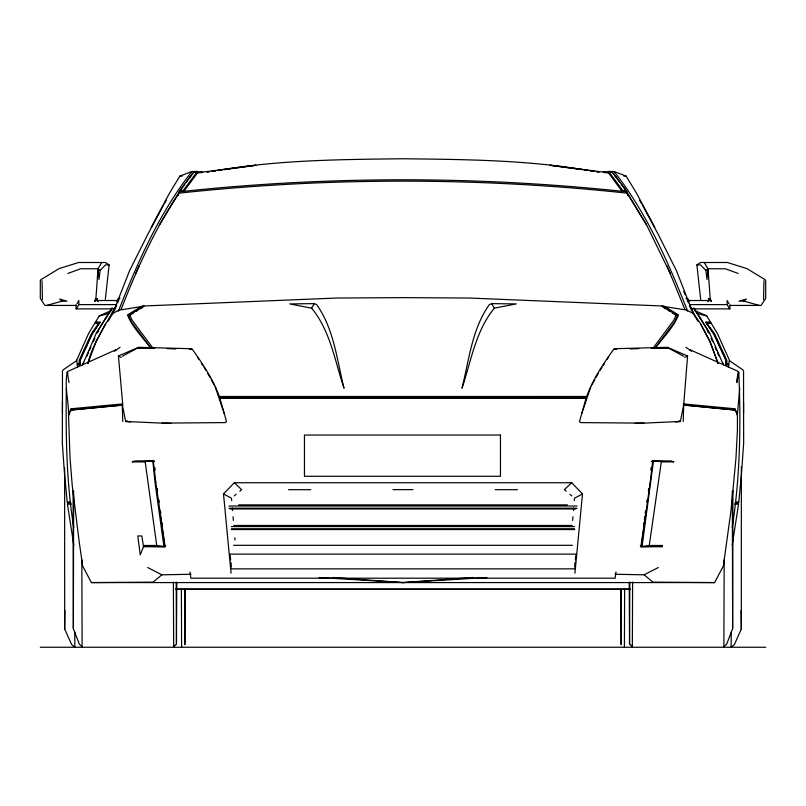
<?xml version="1.0" encoding="UTF-8"?>
<svg xmlns="http://www.w3.org/2000/svg" width="806" height="806" viewBox="0 0 806 806"><rect width="100%" height="100%" fill="white"/><g stroke="black" fill="none" stroke-linecap="round" stroke-linejoin="round"><path stroke-width="1.21" d="M73.094 490.763L73.356 628.68L79.331 644.165L82.121 646.714L81.819 559.807M621.366 589.388L621.144 644.689L620.771 589.388M624.63 589.327L624.408 647.248M724.171 559.807L723.879 646.714L726.669 644.165L732.634 628.68L732.906 490.763M732.332 491.197L732.634 628.68M64.631 467.923L64.681 629.043L71.623 644.598L74.877 647.158L74.746 632.035M176.776 582.516L176.454 644.165L173.653 646.714L173.391 582.093M629.798 582.063L629.546 644.165L632.337 646.714L632.609 582.093M69.004 382.608L67.22 372.13C64.319 386.235 68.56 399.897 68.55 413.962L69.638 414.586M185.219 589.388L184.856 644.689L184.634 589.388M731.254 632.035L731.113 647.158L734.377 644.598L741.308 629.043L741.369 466.684M736.996 382.608L738.77 372.13C741.006 423.885 740.24 476.044 732.231 527.326M64.883 610.495L64.681 629.043M62.445 401.841L62.334 442.947L64.349 471.782L67.2 502.078L68.198 503.015L70.898 503.045M728.412 367.395L728.735 364.685L726.377 365.068L725.924 364.262L726.811 363.607L726.851 360.433L714.59 333.755L705.865 322.138L710.439 322.007L706.751 315.912L694.54 310.431M683.236 421.548L683.7 404.955L687.568 355.99L667.428 347.305L614.071 348.736C603.13 364.171 592.229 380.12 586.113 398.164L579.464 421.669L580.834 422.596L643.903 423.13L680.345 421.488L683.7 404.955L735.274 410.123L737.44 415.1L737.43 429.759L735.999 457.818L730.901 511.357L723.355 566.024L714.6 582.577L91.4 582.577L82.645 566.024L78.988 540.181L72.238 485.464L70.001 457.818L68.56 415.1L71.17 409.942L122.804 405.075L118.432 355.99L138.561 347.305L191.929 348.736C202.87 364.171 213.771 380.12 219.887 398.164L226.536 421.669L225.166 422.596L162.097 423.13L125.655 421.488L122.2 403.937L71.14 408.783L68.55 413.962M726.035 360.665L725.924 364.262L728.181 364.131L728.725 365.017M736.362 414.586L737.45 413.962L739.727 388.331M173.653 646.714L173.713 644.78M73.356 628.68L73.668 491.197M77.588 367.395L77.265 364.685L79.623 365.068L79.814 360.453L92.096 333.775L100.135 322.138L95.561 322.007L99.249 315.912L111.46 310.431M76.62 360.363L88.64 333.402L95.561 322.007M101.758 262.504L98.02 268.761L95.964 297.797L94.765 301.162L96.801 300.225L97.516 298.855L95.763 298.835M572.653 520.464L572.955 516.757M573.469 510.571L573.681 508.102M574.295 500.687L574.497 498.219L582.496 493.917L571.686 482.734L234.314 482.734L223.504 493.917L231.06 573.177M582.496 493.917L574.94 573.177M704.243 262.504L707.98 268.761L707.033 279.481L705.855 270.393L700.525 264.912L696.878 264.912L700.666 299.379M735.102 503.045L737.802 503.025L738.8 502.078L741.641 471.782L743.666 442.947L743.555 401.841M650.855 470.14L651.107 467.661M650.2 482.502L652.759 460.367M653.475 460.951L642.06 546.438L649.263 545.481L661.283 461.898L660.87 461.314L653.475 460.951L651.742 461.485M574.537 567.051L575.071 562.346M575.333 559.999L575.877 555.294M76.046 305.434L44.924 305.434L40.3 298.391L40.3 280.69L40.864 279.702L59.1 268.6L78.656 262.494L105.415 262.504L109.122 264.912L105.334 299.379M109.122 264.912L105.455 264.912L100.146 270.393L98.967 279.481L98.02 268.761L80.64 268.761L67.825 273.476M615.975 572.008L615.159 578.194L190.841 578.194L190.025 572.008M710.439 322.007L717.36 333.402L729.37 360.091L728.866 363.909L726.811 363.607M737.802 503.015L738.568 504.143L732.201 545.168M643.52 525.371L643.863 522.943M644.377 519.306L644.719 516.888M645.223 513.251L645.566 510.833M646.795 502.209L647.137 499.74M648.367 491.126L648.719 488.658M646.11 510.843L640.871 546.659M650.14 482.512L641.375 546.428L640.558 546.438M99.249 315.912L109.485 313.403M736.513 382.084L738.316 371.475L689.553 349.522M178.328 195.505L178.922 191.808L183.929 191.294C329.352 175.97 476.648 175.97 622.071 191.294L627.078 191.808L627.673 195.505M164.847 547.012L143.841 546.599L144.153 545.481L157.049 545.481M82.665 364.735L96.196 333.402L112.185 307.922L96.337 333.301M82.776 364.685L83.552 362.357M763.554 299.59L763.947 280.69M583.201 409.408L590.798 386.84M87.834 363.435C92.902 343.064 105.374 326.148 114.613 307.862M87.914 363.486L96.126 341.462L105.405 324.012M581.559 413.861L582.809 410.597M113.253 312.275L129.484 270.856L147.82 234.274L163.89 204.502M143.508 546.659L140.254 554.86L137.776 535.919L141.836 535.99L143.508 546.659L144.153 545.481M117.323 301.162L118.23 298.935L116.89 300.93M114.361 310.814L116.679 305.111M117.605 302.824L118.996 299.399M100.135 322.138L92.186 334.037L80.469 359.557M118.361 311.217C137.685 262.282 159.155 213.157 191.858 171.517L197.843 171.376M121.112 309.474C138.078 265.789 157.795 222.758 184.725 184.252M135.579 273.788L139.025 265.758M163.93 546.438L155.044 482.502L152.878 461.485L152.525 460.951L145.12 461.314L156.737 545.481L163.93 546.438L165.673 545.904L164.162 545.904M86.907 356.111L88.418 352.776M89.416 350.56L90.917 347.215M93.415 341.653L94.917 338.319M151.125 227.473L169.3 193.49L179.919 176.051L191.858 171.517M77.275 365.017L77.819 364.131L80.076 364.262L79.965 360.665M585.801 398.073L586.677 396.481L219.323 396.481L220.189 398.073L238.395 398.204L586.113 398.164L220.189 398.073M591.947 384.754L594.838 379.545M595.987 377.46L598.294 373.299M79.623 365.068L80.076 364.262L79.189 363.607L77.134 363.909L76.63 360.091M105.102 319.116L106.17 317.221M711.023 322.974L707.406 323.377M710.328 322.652L706.298 323.196L713.814 334.037L725.531 359.557M76.963 303.711L78.857 300.517L78.857 304.618L76.328 308.879M164.484 203.394L166.358 200.291M311.62 308.154L314.38 303.62L316.708 304.678C333.936 328.858 336.968 360 344.001 388.22C334.893 361.128 330.329 330.692 311.62 308.154L289.727 303.922L314.38 303.62M159.376 224.985L178.922 193.148L183.929 192.634C329.352 177.31 476.648 177.31 622.071 192.634L627.078 193.148L646.614 224.985L670.411 273.788M97.546 332.848L98.806 330.803M107.974 321.342L113.001 313.171L119.308 310.088L144.042 306.169L141.947 306.169L127.479 314.924C132.496 327.558 143.025 337.744 151.075 348.424L152.344 347.346L132.154 320.204L129.675 314.753L143.942 305.978L336.656 298.039L402.99 297.636L469.344 298.039L662.058 305.978L676.315 314.753L673.836 320.204L653.656 347.346L654.925 348.424C662.985 337.754 673.494 327.558 678.521 314.924L664.053 306.169L661.958 306.169L686.692 310.088L693.765 313.725L700.666 323.891L709.965 341.381L718.166 363.435M494.38 308.154C475.651 330.682 471.117 361.128 461.999 388.22C469.021 360 472.064 328.868 489.292 304.678L491.62 303.62L516.273 303.922L494.38 308.154L491.62 303.62M600.138 370.256L602.042 367.264M603.301 365.279L604.571 363.284M116.951 300.91L118.301 298.905L120.074 298.19M73.799 545.168L67.432 504.143L68.198 503.015M196.936 172.303L193.43 172.413L179.567 190.841L183.315 190.458L196.886 172.041L202.598 171.839M95.672 322.652L99.702 323.196L98.594 323.377L91.41 333.755L79.149 360.433L79.189 363.607M607.099 359.295L608.49 357.33M655.661 347.426L674.954 321.403L677.302 315.942L672.174 312.799M684.445 405.196L734.065 409.891L734.86 408.783L737.45 413.962M609.064 172.303L612.57 172.413L626.433 190.841L622.685 190.458L622.071 191.294L608.379 172.716L550.085 165.29L581.882 169.663M186.206 182.247L192.896 173.23L188.352 179.053M224.108 169.663L255.905 165.29L197.621 172.716L183.929 191.294L183.315 190.458M110.079 311.882L111.43 310.129M652.366 461.485L652.789 460.961L671.902 461.304L673.836 461.898L660.96 461.898M707.829 301.766L709.199 300.225L708.484 298.855L710.237 298.835L711.235 301.162L709.199 300.225M571.686 482.734L564.351 489.675L566.195 491.227M744.069 301.162L746.306 299.056L739.031 301.162L744.069 301.162L759.333 305.434M234.264 495.892L236.118 494.33M239.805 491.227L241.649 489.675L234.314 482.734M94.765 301.162L97.516 298.855M191.062 574.265L161.845 574.809L153.059 582.154L91.4 582.577M705.855 270.393L707.98 268.761L725.36 268.761L738.175 273.476M114.432 351.295L120.054 347.255M112.225 313.725L113.001 313.171M734.065 409.891L735.274 410.123M76.55 360.685L63.19 369.823L62.445 371.244L62.445 413.629M696.878 264.912L700.575 262.504L727.334 262.494L746.9 268.6L765.136 279.702L765.7 280.69L765.7 298.391L761.076 305.434L729.954 305.434M133.826 312.799L128.688 315.942L131.046 321.403L150.339 347.426M135.882 311.549L137.937 310.29M139.992 309.03L143.075 307.146M122.361 356.242L136.889 348.404L154.812 348.172M684.757 357.481L687.568 355.99M614.938 574.265L644.155 574.809L658.331 567.515M116.447 349.522L67.684 371.475L67.694 373.893M127.267 420.813L125.655 421.488L130.501 421.891M70.716 410.123L121.545 405.196M152.878 461.485L154.379 461.485L154.027 460.951L134.098 461.304L132.154 461.898L145.04 461.898M46.667 305.434L61.931 301.162L66.969 301.162L59.694 299.056L61.931 301.162M683.7 404.955L683.186 405.075L683.8 403.937L734.86 408.783M143.841 546.599L157.684 546.065M211.958 171.285L215.665 170.751M218.134 170.388C279.138 159.87 341.26 159.507 402.99 158.752C464.73 159.507 526.852 159.87 587.866 170.388M211.887 171.356L215.555 170.842M218.003 170.509L221.67 170.006M675.488 421.901L680.345 421.488L678.733 420.813M472.931 577.489L402.99 582.577L319.075 577.519M486.915 577.519L402.99 582.577L333.059 577.489M614.071 349.482L616.55 349.401M630.151 348.917L638.815 348.605M651.188 348.172L669.101 348.404L683.639 356.242M197.621 172.716L202.185 172.565M623.834 176.111L626.081 176.051L636.69 193.49L654.875 227.473M635.118 423.341L643.903 423.13M641.143 547.012L662.159 546.599L661.837 545.481L648.931 545.481M392.955 489.645L413.035 489.645M97.576 300.517L117.555 300.517M688.435 300.517L708.414 300.517M78.857 304.618L116.306 304.618M689.684 304.618L727.143 304.618L729.672 308.879M114.361 308.879L76.046 308.879L76.046 304.779M691.639 308.879L729.954 308.879L729.954 304.779M152.525 460.951L154.248 461.485M653.122 461.485L651.621 461.485L652.789 460.961M660.628 461.314L671.902 461.304M288.558 489.685L310.773 489.695M495.216 489.695L517.432 489.685M67.21 502.067L69.931 502.067M736.069 502.067L738.79 502.067M67.432 504.143L71.412 504.143M734.588 504.143L738.568 504.143M238.626 504.868L567.374 504.868M577.056 506.017L228.934 506.017M577.056 508.213L228.934 508.213M575.837 508.959L230.153 508.959M233.77 525.452L572.23 525.452M574.618 526.6L231.362 526.6M574.618 528.796L231.362 528.796M231.362 529.542L574.618 529.542M233.599 545.309L572.401 545.309M641.838 545.904L640.327 545.904L642.06 546.438M576.008 554.115L229.992 554.115M231.463 568.855L574.537 568.855M175.496 589.085L630.504 589.085M176.665 589.277L629.335 589.277M40.3 647.248L765.7 647.248M134.098 461.304L145.372 461.314M648.316 546.065L662.159 546.599M714.6 582.577L652.941 582.154L644.155 574.809M165.442 546.438L164.626 546.428L159.81 510.833M608.157 171.376L614.132 171.517L626.081 176.051M162.097 423.13L170.872 423.341M179.919 176.051L182.166 176.111M603.402 171.849L609.114 172.041L622.685 190.458M603.815 172.565L608.379 172.716M167.185 348.605L175.849 348.917M189.45 349.401L191.929 349.482M98.594 323.377L94.977 322.964M584.33 170.006L587.997 170.509M590.445 170.842L594.113 171.356M590.335 170.751L594.042 171.285M696.515 313.403L706.751 315.912M685.926 298.19L687.699 298.905L689.049 300.91M147.669 567.515L161.845 574.809M118.432 355.99L121.243 357.481M223.504 493.917L231.503 498.219L231.705 500.687M662.925 307.146L666.008 309.03M668.063 310.29L670.118 311.549M729.45 360.685L742.81 369.823L743.555 371.244L743.555 413.629M685.946 347.255L691.558 351.295M153.231 460.367L155.85 482.512M98.02 268.761L100.146 270.393M708.484 298.855L711.235 301.162M569.882 494.33L571.736 495.892M96.801 300.225L98.171 301.766M153.2 460.961L153.634 461.485M617.648 179.053L613.104 173.23L619.794 182.247M694.56 310.129L695.91 311.882M614.132 171.517C646.835 213.157 668.325 262.282 687.639 311.217M621.275 184.252L625.728 190.256L646.614 224.985M71.14 408.783L71.925 409.891M197.51 357.33L198.901 359.295M705.865 322.138L713.904 333.775L726.176 360.453L726.377 365.068M689.11 300.93L687.77 298.935L688.677 301.162M201.429 363.284L202.699 365.279M203.958 367.264L205.862 370.256M692.999 313.171L698.026 321.342M707.184 330.803L708.434 332.848M709.663 333.301L693.765 307.942L709.804 333.402L723.335 364.735M639.642 200.291L641.516 203.394M729.037 303.711L727.143 300.517L727.143 304.618M699.83 317.221L700.898 319.116M661.837 545.481L662.492 546.659M207.706 373.299L210.013 377.46M211.162 379.545L214.053 384.754M642.11 204.502L658.18 234.274L676.506 270.856L692.747 312.275M700.595 324.012L709.864 341.462L718.075 363.486M711.073 338.319L712.575 341.653M715.073 347.215L716.584 350.56M717.582 352.776L719.083 356.111M666.965 265.758L684.888 309.474M691.387 307.862L693.765 313.725M683.75 291.409L685.14 294.835M686.994 299.409L688.384 302.834M689.311 305.121L691.629 310.824M223.191 410.597L224.441 413.861M215.202 386.84L222.799 409.408M722.448 362.357L723.224 364.685M42.436 299.59L42.043 280.69M710.237 298.835L707.98 268.761M165.129 546.659L155.79 482.502M157.281 488.658L157.633 491.126M158.863 499.74L159.205 502.209M73.769 527.326C66.173 481.394 65.891 434.756 66.273 388.331M160.434 510.833L160.777 513.251M162.137 522.943L162.48 525.371M230.123 555.294L230.667 559.999M230.929 562.346L231.463 567.051M154.883 467.661L155.135 470.14M234.788 537.713L234.999 540.07M232.319 508.102L232.521 510.571M233.035 516.757L233.347 520.464M632.277 644.78L632.337 646.714M629.546 644.165L629.224 582.516M122.29 404.955L122.764 421.548M741.308 629.043L741.117 610.495M181.592 647.248L181.37 589.327M176.454 644.165L176.202 582.063M209.489 171.638L207.031 171.99L209.439 171.688M500.455 435.049L304.456 435.049L304.456 476.286L500.455 476.286L500.455 435.049M599.009 172.021L596.561 171.688L598.969 171.99"/></g></svg>
